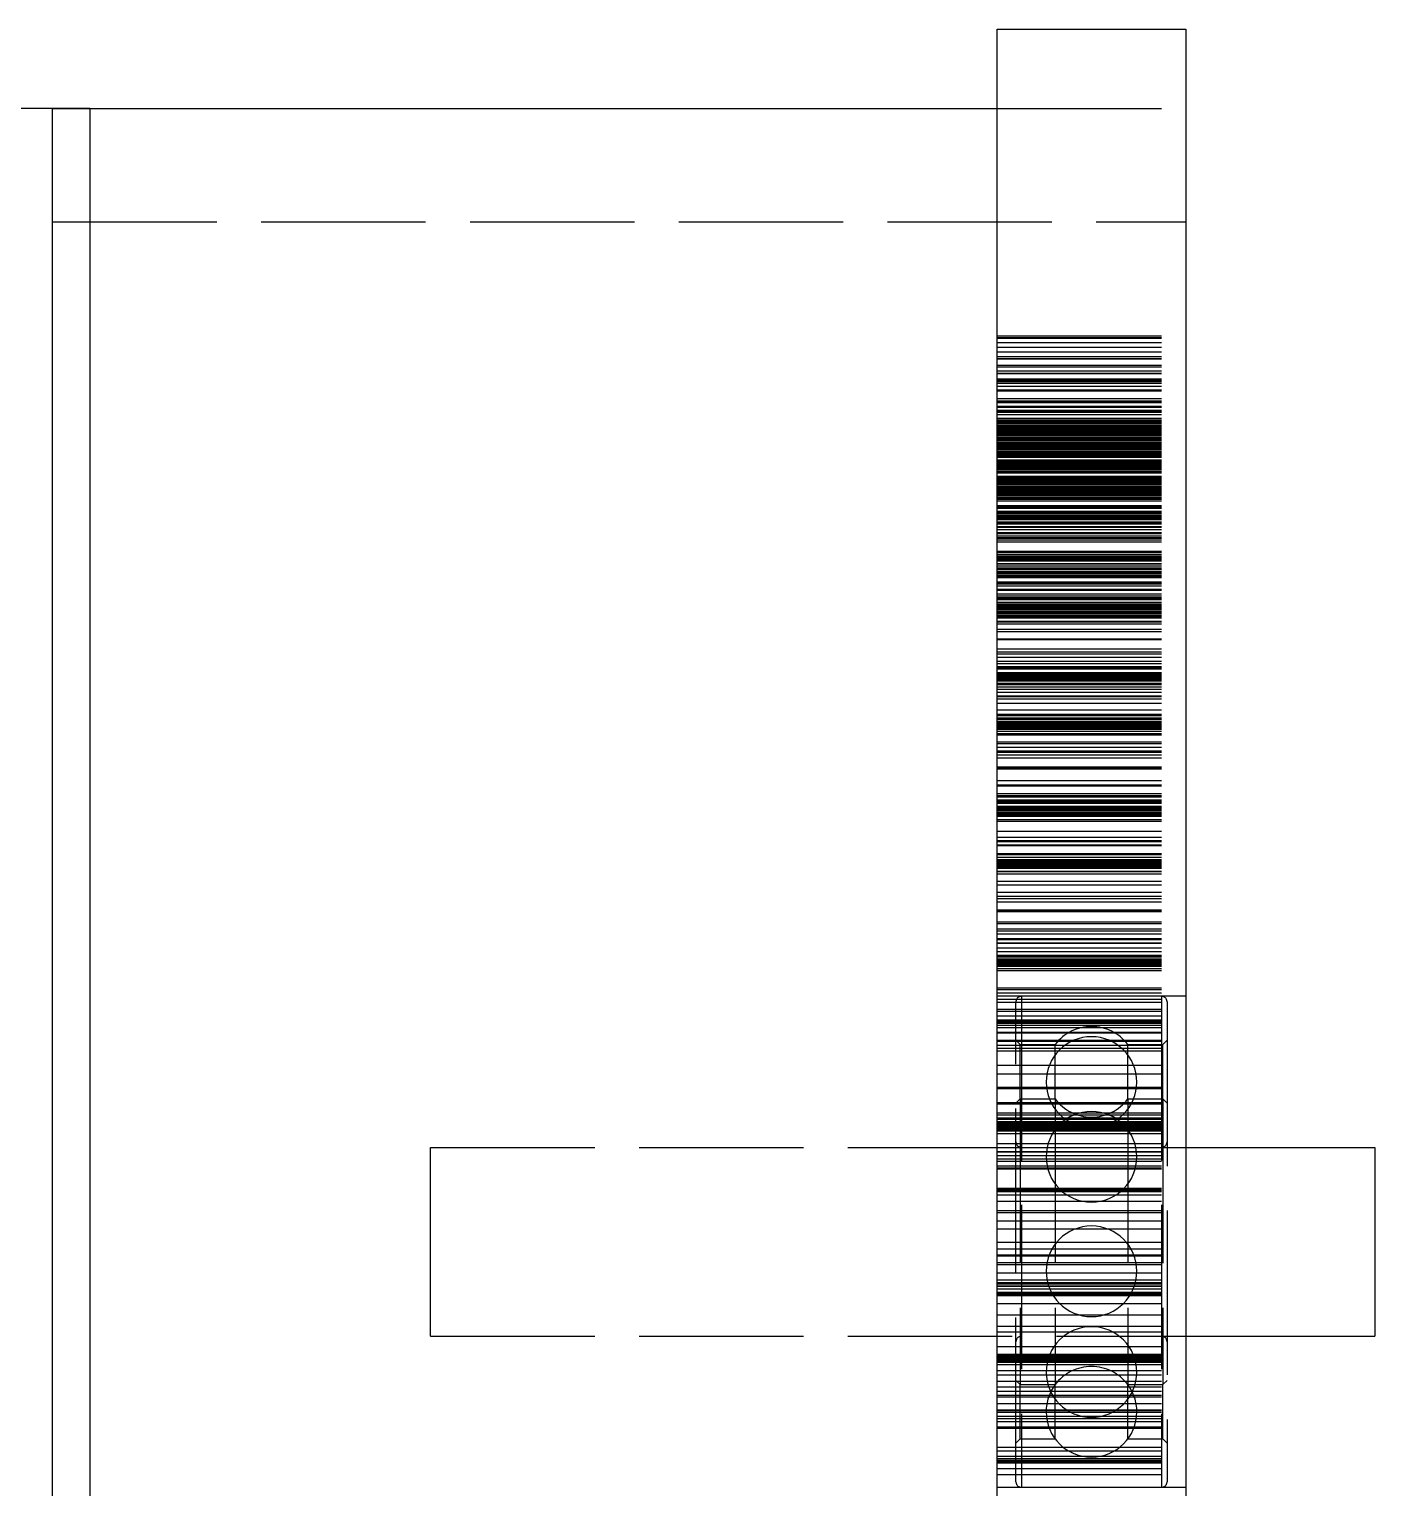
# Model space of a CAD drawing. Extents: x -3282 to 4846, y -1718 to 1845.
# Drawn here: x 4707.3 to 4778.6, y -715.9 to -638.7 of the extents above; entities that cross this region are included whole.
import ezdxf

# ---------------------------------------------------------------- set-up
doc = ezdxf.new("R2010")
doc.units = 0
doc.linetypes.add('DASHED', pattern=[11.05, 8.7, -2.35])
doc.linetypes.add('DOT', pattern=[2.2, 1.1, -1.1])
doc.layers.get('0').update_dxf_attribs({"linetype": 'CONTINUOUS'})
doc.layers.add('INVISIBLE', color=6, linetype='DOT')

msp = doc.modelspace()

# ---------------------------------------------------------------- linework, layer by layer
at = {"color": 1}
for p, q in [((4758.573243, -638.699746), (4768.573243, -638.699746)), ((4758.573243, -792.895823), (4758.573243, -638.699746)), ((4768.573243, -638.699746), (4768.573243, -947.0919)), ((4710.550059, -642.895823), (4704.550059, -642.895823)), ((4708.573243, -642.895823), (4758.573243, -642.895823)), ((4708.573243, -922.799634), (4708.573243, -642.895823)), ((4710.550059, -642.895823), (4710.550059, -922.799634)), ((4768.573243, -697.895823), (4778.573243, -697.895823)), ((4778.573243, -697.895823), (4778.573243, -707.895823)), ((4768.573243, -707.895823), (4778.573243, -707.895823))]:
    msp.add_line(p, q, dxfattribs=at)
at = {"layer": 'INVISIBLE', "linetype": 'DASHED'}
for p, q in [((4758.573243, -642.895823), (4768.573243, -642.895823)), ((4708.573243, -648.895823), (4768.573243, -648.895823)), ((4758.573243, -654.942909), (4768.573243, -654.942909)), ((4758.573243, -655.027027), (4768.573243, -655.027027)), ((4758.573243, -655.052907), (4768.573243, -655.052907)), ((4758.573243, -655.283905), (4768.573243, -655.283905)), ((4758.573243, -655.530883), (4768.573243, -655.530883)), ((4758.573243, -655.782829), (4768.573243, -655.782829)), ((4758.573243, -656.027763), (4768.573243, -656.027763)), ((4758.573243, -656.143002), (4768.573243, -656.143002)), ((4758.573243, -656.150196), (4768.573243, -656.150196)), ((4758.573243, -656.495485), (4768.573243, -656.495485)), ((4758.573243, -656.579332), (4768.573243, -656.579332)), ((4758.573243, -656.788085), (4768.573243, -656.788085)), ((4758.573243, -656.912875), (4768.573243, -656.912875)), ((4758.573243, -656.924487), (4768.573243, -656.924487)), ((4758.573243, -657.206631), (4768.573243, -657.206631)), ((4758.573243, -657.287414), (4768.573243, -657.287414)), ((4758.573243, -657.353121), (4768.573243, -657.353121)), ((4758.573243, -657.436162), (4768.573243, -657.436162)), ((4758.573243, -657.595771), (4768.573243, -657.595771)), ((4758.573243, -657.79502), (4768.573243, -657.79502)), ((4758.573243, -657.799307), (4768.573243, -657.799307)), ((4758.573243, -657.802221), (4768.573243, -657.802221)), ((4758.573243, -657.847914), (4768.573243, -657.847914)), ((4758.573243, -658.244885), (4768.573243, -658.244885)), ((4758.573243, -658.36841), (4768.573243, -658.36841)), ((4758.573243, -658.391081), (4768.573243, -658.391081)), ((4758.573243, -658.471711), (4768.573243, -658.471711)), ((4758.573243, -658.649394), (4768.573243, -658.649394)), ((4758.573243, -658.70839), (4768.573243, -658.70839)), ((4758.573243, -658.868692), (4768.573243, -658.868692)), ((4758.573243, -658.894457), (4768.573243, -658.894457)), ((4758.573243, -658.91058), (4768.573243, -658.91058)), ((4758.573243, -658.948931), (4768.573243, -658.948931)), ((4758.573243, -658.969376), (4768.573243, -658.969376)), ((4758.573243, -659.107844), (4768.573243, -659.107844)), ((4758.573243, -659.291498), (4768.573243, -659.291498)), ((4758.573243, -659.382978), (4768.573243, -659.382978)), ((4758.573243, -659.414504), (4768.573243, -659.414504)), ((4758.573243, -659.481109), (4768.573243, -659.481109)), ((4758.573243, -659.49299), (4768.573243, -659.49299)), ((4758.573243, -659.564919), (4768.573243, -659.564919)), ((4758.573243, -659.581089), (4768.573243, -659.581089)), ((4758.573243, -659.66459), (4768.573243, -659.66459)), ((4758.573243, -659.668907), (4768.573243, -659.668907)), ((4758.573243, -659.709614), (4768.573243, -659.709614)), ((4758.573243, -659.781306), (4768.573243, -659.781306)), ((4758.573243, -659.790339), (4768.573243, -659.790339)), ((4758.573243, -659.816653), (4768.573243, -659.816653)), ((4758.573243, -659.835326), (4768.573243, -659.835326)), ((4758.573243, -659.909949), (4768.573243, -659.909949)), ((4758.573243, -659.983896), (4768.573243, -659.983896)), ((4758.573243, -660.011353), (4768.573243, -660.011353)), ((4758.573243, -660.065292), (4768.573243, -660.065292)), ((4758.573243, -660.078728), (4768.573243, -660.078728)), ((4758.573243, -660.083779), (4768.573243, -660.083779)), ((4758.573243, -660.139765), (4768.573243, -660.139765)), ((4758.573243, -660.165469), (4768.573243, -660.165469)), ((4758.573243, -660.222127), (4768.573243, -660.222127)), ((4758.573243, -660.223948), (4768.573243, -660.223948)), ((4758.573243, -660.234092), (4768.573243, -660.234092)), ((4758.573243, -660.321352), (4768.573243, -660.321352)), ((4758.573243, -660.363056), (4768.573243, -660.363056)), ((4758.573243, -660.372353), (4768.573243, -660.372353)), ((4758.573243, -660.379817), (4768.573243, -660.379817)), ((4758.573243, -660.428699), (4768.573243, -660.428699)), ((4758.573243, -660.464239), (4768.573243, -660.464239)), ((4758.573243, -660.464846), (4768.573243, -660.464846)), ((4758.573243, -660.467738), (4768.573243, -660.467738)), ((4758.573243, -660.493378), (4768.573243, -660.493378)), ((4758.573243, -660.495229), (4768.573243, -660.495229)), ((4758.573243, -660.576982), (4768.573243, -660.576982)), ((4758.573243, -660.597769), (4768.573243, -660.597769)), ((4758.573243, -660.599085), (4768.573243, -660.599085)), ((4758.573243, -660.673081), (4768.573243, -660.673081)), ((4758.573243, -660.745455), (4768.573243, -660.745455)), ((4758.573243, -660.782518), (4768.573243, -660.782518)), ((4758.573243, -660.791922), (4768.573243, -660.791922)), ((4758.573243, -660.81579), (4768.573243, -660.81579)), ((4758.573243, -660.8176), (4768.573243, -660.8176)), ((4758.573243, -660.826091), (4768.573243, -660.826091)), ((4758.573243, -660.88384), (4768.573243, -660.88384)), ((4758.573243, -660.902561), (4768.573243, -660.902561)), ((4758.573243, -660.914539), (4768.573243, -660.914539)), ((4758.573243, -660.925281), (4768.573243, -660.925281)), ((4758.573243, -660.935931), (4768.573243, -660.935931)), ((4758.573243, -660.962808), (4768.573243, -660.962808)), ((4758.573243, -661.058656), (4768.573243, -661.058656)), ((4758.573243, -661.083869), (4768.573243, -661.083869)), ((4758.573243, -661.087918), (4768.573243, -661.087918)), ((4758.573243, -661.092244), (4768.573243, -661.092244)), ((4758.573243, -661.131042), (4768.573243, -661.131042)), ((4758.573243, -661.171564), (4768.573243, -661.171564)), ((4758.573243, -661.203358), (4768.573243, -661.203358)), ((4758.573243, -661.239771), (4768.573243, -661.239771)), ((4758.573243, -661.282443), (4768.573243, -661.282443)), ((4758.573243, -661.297874), (4768.573243, -661.297874)), ((4758.573243, -661.317135), (4768.573243, -661.317135)), ((4758.573243, -661.352445), (4768.573243, -661.352445)), ((4758.573243, -661.365569), (4768.573243, -661.365569)), ((4758.573243, -661.497071), (4768.573243, -661.497071)), ((4758.573243, -661.506615), (4768.573243, -661.506615)), ((4758.573243, -661.514443), (4768.573243, -661.514443)), ((4758.573243, -661.515442), (4768.573243, -661.515442)), ((4758.573243, -661.588874), (4768.573243, -661.588874)), ((4758.573243, -661.645993), (4768.573243, -661.645993)), ((4758.573243, -661.648279), (4768.573243, -661.648279)), ((4758.573243, -661.650524), (4768.573243, -661.650524)), ((4758.573243, -661.674612), (4768.573243, -661.674612)), ((4758.573243, -661.724286), (4768.573243, -661.724286)), ((4758.573243, -661.752029), (4768.573243, -661.752029)), ((4758.573243, -661.823213), (4768.573243, -661.823213)), ((4758.573243, -661.831936), (4768.573243, -661.831936)), ((4758.573243, -661.855595), (4768.573243, -661.855595)), ((4758.573243, -661.887468), (4768.573243, -661.887468)), ((4758.573243, -661.921675), (4768.573243, -661.921675)), ((4758.573243, -661.951), (4768.573243, -661.951)), ((4758.573243, -661.980421), (4768.573243, -661.980421)), ((4758.573243, -661.989443), (4768.573243, -661.989443)), ((4758.573243, -662.001471), (4768.573243, -662.001471)), ((4758.573243, -662.027271), (4768.573243, -662.027271)), ((4758.573243, -662.110746), (4768.573243, -662.110746)), ((4758.573243, -662.169434), (4768.573243, -662.169434)), ((4758.573243, -662.191861), (4768.573243, -662.191861)), ((4758.573243, -662.358863), (4768.573243, -662.358863)), ((4758.573243, -662.372747), (4768.573243, -662.372747)), ((4758.573243, -662.428744), (4768.573243, -662.428744)), ((4758.573243, -662.456045), (4768.573243, -662.456045)), ((4758.573243, -662.509495), (4768.573243, -662.509495)), ((4758.573243, -662.583257), (4768.573243, -662.583257)), ((4758.573243, -662.64323), (4768.573243, -662.64323)), ((4758.573243, -662.679431), (4768.573243, -662.679431)), ((4758.573243, -662.684777), (4768.573243, -662.684777)), ((4758.573243, -662.74114), (4768.573243, -662.74114)), ((4758.573243, -662.803691), (4768.573243, -662.803691)), ((4758.573243, -662.812844), (4768.573243, -662.812844)), ((4758.573243, -662.893958), (4768.573243, -662.893958)), ((4758.573243, -662.933619), (4768.573243, -662.933619)), ((4758.573243, -662.952656), (4768.573243, -662.952656)), ((4758.573243, -662.974315), (4768.573243, -662.974315)), ((4758.573243, -663.035392), (4768.573243, -663.035392)), ((4758.573243, -663.087271), (4768.573243, -663.087271)), ((4758.573243, -663.107718), (4768.573243, -663.107718)), ((4758.573243, -663.124991), (4768.573243, -663.124991)), ((4758.573243, -663.166096), (4768.573243, -663.166096)), ((4758.573243, -663.212242), (4768.573243, -663.212242)), ((4758.573243, -663.246731), (4768.573243, -663.246731)), ((4758.573243, -663.256739), (4768.573243, -663.256739)), ((4758.573243, -663.258064), (4768.573243, -663.258064)), ((4758.573243, -663.342509), (4768.573243, -663.342509)), ((4758.573243, -663.390751), (4768.573243, -663.390751)), ((4758.573243, -663.481559), (4768.573243, -663.481559)), ((4758.573243, -663.509604), (4768.573243, -663.509604)), ((4758.573243, -663.589696), (4768.573243, -663.589696)), ((4758.573243, -663.676285), (4768.573243, -663.676285)), ((4758.573243, -663.914125), (4768.573243, -663.914125)), ((4758.573243, -663.918579), (4768.573243, -663.918579)), ((4758.573243, -663.98123), (4768.573243, -663.98123)), ((4758.573243, -664.038888), (4768.573243, -664.038888)), ((4758.573243, -664.052744), (4768.573243, -664.052744)), ((4758.573243, -664.064253), (4768.573243, -664.064253)), ((4758.573243, -664.213814), (4768.573243, -664.213814)), ((4758.573243, -664.221166), (4768.573243, -664.221166)), ((4758.573243, -664.270878), (4768.573243, -664.270878)), ((4758.573243, -664.318927), (4768.573243, -664.318927)), ((4758.573243, -664.402425), (4768.573243, -664.402425)), ((4758.573243, -664.462431), (4768.573243, -664.462431)), ((4758.573243, -664.470272), (4768.573243, -664.470272)), ((4758.573243, -664.497704), (4768.573243, -664.497704)), ((4758.573243, -664.507079), (4768.573243, -664.507079)), ((4758.573243, -664.557961), (4768.573243, -664.557961)), ((4758.573243, -664.575384), (4768.573243, -664.575384)), ((4758.573243, -664.579519), (4768.573243, -664.579519)), ((4758.573243, -664.588045), (4768.573243, -664.588045)), ((4758.573243, -664.597633), (4768.573243, -664.597633)), ((4758.573243, -664.661708), (4768.573243, -664.661708)), ((4758.573243, -664.783726), (4768.573243, -664.783726)), ((4758.573243, -664.808861), (4768.573243, -664.808861)), ((4758.573243, -664.876609), (4768.573243, -664.876609)), ((4758.573243, -664.88158), (4768.573243, -664.88158)), ((4758.573243, -665.031223), (4768.573243, -665.031223)), ((4758.573243, -665.057333), (4768.573243, -665.057333)), ((4758.573243, -665.193525), (4768.573243, -665.193525)), ((4758.573243, -665.351592), (4768.573243, -665.351592)), ((4758.573243, -665.397411), (4768.573243, -665.397411)), ((4758.573243, -665.400623), (4768.573243, -665.400623)), ((4758.573243, -665.525613), (4768.573243, -665.525613)), ((4758.573243, -665.609955), (4768.573243, -665.609955)), ((4758.573243, -665.648094), (4768.573243, -665.648094)), ((4758.573243, -665.737826), (4768.573243, -665.737826)), ((4758.573243, -665.844148), (4768.573243, -665.844148)), ((4758.573243, -666.339405), (4768.573243, -666.339405)), ((4758.573243, -666.355789), (4768.573243, -666.355789)), ((4758.573243, -666.383415), (4768.573243, -666.383415)), ((4758.573243, -666.492714), (4768.573243, -666.492714)), ((4758.573243, -666.588551), (4768.573243, -666.588551)), ((4758.573243, -666.642199), (4768.573243, -666.642199)), ((4758.573243, -666.672262), (4768.573243, -666.672262)), ((4758.573243, -666.718773), (4768.573243, -666.718773)), ((4758.573243, -666.788515), (4768.573243, -666.788515)), ((4758.573243, -666.811523), (4768.573243, -666.811523)), ((4758.573243, -666.851487), (4768.573243, -666.851487)), ((4758.573243, -666.989536), (4768.573243, -666.989536)), ((4758.573243, -666.996544), (4768.573243, -666.996544)), ((4758.573243, -667.005154), (4768.573243, -667.005154)), ((4758.573243, -667.118549), (4768.573243, -667.118549)), ((4758.573243, -667.213791), (4768.573243, -667.213791)), ((4758.573243, -667.281287), (4768.573243, -667.281287)), ((4758.573243, -667.312809), (4768.573243, -667.312809)), ((4758.573243, -667.410528), (4768.573243, -667.410528)), ((4758.573243, -667.419805), (4768.573243, -667.419805)), ((4758.573243, -667.499149), (4768.573243, -667.499149)), ((4758.573243, -667.594928), (4768.573243, -667.594928)), ((4758.573243, -667.627053), (4768.573243, -667.627053)), ((4758.573243, -667.635775), (4768.573243, -667.635775)), ((4758.573243, -667.652774), (4768.573243, -667.652774)), ((4758.573243, -667.725695), (4768.573243, -667.725695)), ((4758.573243, -667.952719), (4768.573243, -667.952719)), ((4758.573243, -667.971426), (4768.573243, -667.971426)), ((4758.573243, -668.016494), (4768.573243, -668.016494)), ((4758.573243, -668.058051), (4768.573243, -668.058051)), ((4758.573243, -668.171506), (4768.573243, -668.171506)), ((4758.573243, -668.338506), (4768.573243, -668.338506)), ((4758.573243, -668.406522), (4768.573243, -668.406522)), ((4758.573243, -668.601806), (4768.573243, -668.601806)), ((4758.573243, -668.704402), (4768.573243, -668.704402)), ((4758.573243, -668.795196), (4768.573243, -668.795196)), ((4758.573243, -668.845614), (4768.573243, -668.845614)), ((4758.573243, -668.892169), (4768.573243, -668.892169)), ((4758.573243, -669.034348), (4768.573243, -669.034348)), ((4758.573243, -669.040356), (4768.573243, -669.040356)), ((4758.573243, -669.120492), (4768.573243, -669.120492)), ((4758.573243, -669.132706), (4768.573243, -669.132706)), ((4758.573243, -669.189321), (4768.573243, -669.189321)), ((4758.573243, -669.19988), (4768.573243, -669.19988)), ((4758.573243, -669.220008), (4768.573243, -669.220008)), ((4758.573243, -669.239016), (4768.573243, -669.239016)), ((4758.573243, -669.261265), (4768.573243, -669.261265)), ((4758.573243, -669.318932), (4768.573243, -669.318932)), ((4758.573243, -669.336573), (4768.573243, -669.336573)), ((4758.573243, -669.343709), (4768.573243, -669.343709)), ((4758.573243, -669.395119), (4768.573243, -669.395119)), ((4758.573243, -669.405557), (4768.573243, -669.405557)), ((4758.573243, -669.489201), (4768.573243, -669.489201)), ((4758.573243, -669.508848), (4768.573243, -669.508848)), ((4758.573243, -669.530275), (4768.573243, -669.530275)), ((4758.573243, -669.592628), (4768.573243, -669.592628)), ((4758.573243, -669.633451), (4768.573243, -669.633451)), ((4758.573243, -669.724898), (4768.573243, -669.724898)), ((4758.573243, -669.790454), (4768.573243, -669.790454)), ((4758.573243, -669.865388), (4768.573243, -669.865388)), ((4758.573243, -670.048875), (4768.573243, -670.048875)), ((4758.573243, -670.070004), (4768.573243, -670.070004)), ((4758.573243, -670.184572), (4768.573243, -670.184572)), ((4758.573243, -670.469802), (4768.573243, -670.469802)), ((4758.573243, -670.580216), (4768.573243, -670.580216)), ((4758.573243, -670.966567), (4768.573243, -670.966567)), ((4758.573243, -671.005195), (4768.573243, -671.005195)), ((4758.573243, -671.497037), (4768.573243, -671.497037)), ((4758.573243, -671.666966), (4768.573243, -671.666966)), ((4758.573243, -671.771449), (4768.573243, -671.771449)), ((4758.573243, -671.938765), (4768.573243, -671.938765)), ((4758.573243, -672.165755), (4768.573243, -672.165755)), ((4758.573243, -672.276026), (4768.573243, -672.276026)), ((4758.573243, -672.44011), (4768.573243, -672.44011)), ((4758.573243, -672.509162), (4768.573243, -672.509162)), ((4758.573243, -672.572004), (4768.573243, -672.572004)), ((4758.573243, -672.758369), (4768.573243, -672.758369)), ((4758.573243, -672.766058), (4768.573243, -672.766058)), ((4758.573243, -672.78614), (4768.573243, -672.78614)), ((4758.573243, -672.856503), (4768.573243, -672.856503)), ((4758.573243, -672.867118), (4768.573243, -672.867118)), ((4758.573243, -672.907364), (4768.573243, -672.907364)), ((4758.573243, -672.951666), (4768.573243, -672.951666)), ((4758.573243, -673.011383), (4768.573243, -673.011383)), ((4758.573243, -673.078909), (4768.573243, -673.078909)), ((4758.573243, -673.125203), (4768.573243, -673.125203)), ((4758.573243, -673.133344), (4768.573243, -673.133344)), ((4758.573243, -673.198404), (4768.573243, -673.198404)), ((4758.573243, -673.202793), (4768.573243, -673.202793)), ((4758.573243, -673.203865), (4768.573243, -673.203865)), ((4758.573243, -673.313962), (4768.573243, -673.313962)), ((4758.573243, -673.336174), (4768.573243, -673.336174)), ((4758.573243, -673.398797), (4768.573243, -673.398797)), ((4758.573243, -673.516781), (4768.573243, -673.516781)), ((4758.573243, -673.643258), (4768.573243, -673.643258)), ((4758.573243, -673.793901), (4768.573243, -673.793901)), ((4758.573243, -673.991297), (4768.573243, -673.991297)), ((4758.573243, -674.033907), (4768.573243, -674.033907)), ((4758.573243, -674.155459), (4768.573243, -674.155459)), ((4758.573243, -674.373813), (4768.573243, -674.373813)), ((4758.573243, -674.382614), (4768.573243, -674.382614)), ((4758.573243, -674.735639), (4768.573243, -674.735639)), ((4758.573243, -674.961299), (4768.573243, -674.961299)), ((4758.573243, -674.968455), (4768.573243, -674.968455)), ((4758.573243, -675.02614), (4768.573243, -675.02614)), ((4758.573243, -675.162173), (4768.573243, -675.162173)), ((4758.573243, -675.167791), (4768.573243, -675.167791)), ((4758.573243, -675.198156), (4768.573243, -675.198156)), ((4758.573243, -675.214353), (4768.573243, -675.214353)), ((4758.573243, -675.231574), (4768.573243, -675.231574)), ((4758.573243, -675.334792), (4768.573243, -675.334792)), ((4758.573243, -675.339192), (4768.573243, -675.339192)), ((4758.573243, -675.398201), (4768.573243, -675.398201)), ((4758.573243, -675.449354), (4768.573243, -675.449354)), ((4758.573243, -675.486566), (4768.573243, -675.486566)), ((4758.573243, -675.560328), (4768.573243, -675.560328)), ((4758.573243, -675.565762), (4768.573243, -675.565762)), ((4758.573243, -675.581748), (4768.573243, -675.581748)), ((4758.573243, -675.61309), (4768.573243, -675.61309)), ((4758.573243, -675.630359), (4768.573243, -675.630359)), ((4758.573243, -675.693141), (4768.573243, -675.693141)), ((4758.573243, -675.709925), (4768.573243, -675.709925)), ((4758.573243, -675.726482), (4768.573243, -675.726482)), ((4758.573243, -675.759185), (4768.573243, -675.759185)), ((4758.573243, -675.866495), (4768.573243, -675.866495)), ((4758.573243, -675.980839), (4768.573243, -675.980839)), ((4758.573243, -676.056874), (4768.573243, -676.056874)), ((4758.573243, -676.435298), (4768.573243, -676.435298)), ((4758.573243, -676.514101), (4768.573243, -676.514101)), ((4758.573243, -676.706338), (4768.573243, -676.706338)), ((4758.573243, -676.910099), (4768.573243, -676.910099)), ((4758.573243, -676.978894), (4768.573243, -676.978894)), ((4758.573243, -677.108103), (4768.573243, -677.108103)), ((4758.573243, -677.271441), (4768.573243, -677.271441)), ((4758.573243, -677.759954), (4768.573243, -677.759954)), ((4758.573243, -677.818936), (4768.573243, -677.818936)), ((4758.573243, -677.849699), (4768.573243, -677.849699)), ((4758.573243, -678.482459), (4768.573243, -678.482459)), ((4758.573243, -678.704836), (4768.573243, -678.704836)), ((4758.573243, -678.756396), (4768.573243, -678.756396)), ((4758.573243, -679.166767), (4768.573243, -679.166767)), ((4758.573243, -679.272608), (4768.573243, -679.272608)), ((4758.573243, -679.335157), (4768.573243, -679.335157)), ((4758.573243, -679.506244), (4768.573243, -679.506244)), ((4758.573243, -679.569083), (4768.573243, -679.569083)), ((4758.573243, -679.627594), (4768.573243, -679.627594)), ((4758.573243, -679.680703), (4768.573243, -679.680703)), ((4758.573243, -679.837345), (4768.573243, -679.837345)), ((4758.573243, -679.843778), (4768.573243, -679.843778)), ((4758.573243, -679.928084), (4768.573243, -679.928084)), ((4758.573243, -679.998244), (4768.573243, -679.998244)), ((4758.573243, -680.03547), (4768.573243, -680.03547)), ((4758.573243, -680.047571), (4768.573243, -680.047571)), ((4758.573243, -680.140996), (4768.573243, -680.140996)), ((4758.573243, -680.147646), (4768.573243, -680.147646)), ((4758.573243, -680.204165), (4768.573243, -680.204165)), ((4758.573243, -680.252353), (4768.573243, -680.252353)), ((4758.573243, -680.293741), (4768.573243, -680.293741)), ((4758.573243, -680.311473), (4768.573243, -680.311473)), ((4758.573243, -680.328925), (4768.573243, -680.328925)), ((4758.573243, -680.36106), (4768.573243, -680.36106)), ((4758.573243, -680.548499), (4768.573243, -680.548499)), ((4758.573243, -680.63618), (4768.573243, -680.63618)), ((4758.573243, -681.161953), (4768.573243, -681.161953)), ((4758.573243, -681.477905), (4768.573243, -681.477905)), ((4758.573243, -681.656437), (4768.573243, -681.656437)), ((4758.573243, -681.666021), (4768.573243, -681.666021)), ((4758.573243, -681.701403), (4768.573243, -681.701403)), ((4758.573243, -681.882206), (4768.573243, -681.882206)), ((4758.573243, -681.907808), (4768.573243, -681.907808)), ((4758.573243, -682.339681), (4768.573243, -682.339681)), ((4758.573243, -682.366982), (4768.573243, -682.366982)), ((4758.573243, -682.399246), (4768.573243, -682.399246)), ((4758.573243, -682.530508), (4768.573243, -682.530508)), ((4758.573243, -682.661897), (4768.573243, -682.661897)), ((4758.573243, -682.668513), (4768.573243, -682.668513)), ((4758.573243, -682.741245), (4768.573243, -682.741245)), ((4758.573243, -682.761219), (4768.573243, -682.761219)), ((4758.573243, -682.780039), (4768.573243, -682.780039)), ((4758.573243, -682.839785), (4768.573243, -682.839785)), ((4758.573243, -682.842386), (4768.573243, -682.842386)), ((4758.573243, -682.877688), (4768.573243, -682.877688)), ((4758.573243, -682.882434), (4768.573243, -682.882434)), ((4758.573243, -682.908929), (4768.573243, -682.908929)), ((4758.573243, -682.932031), (4768.573243, -682.932031)), ((4758.573243, -682.978775), (4768.573243, -682.978775)), ((4758.573243, -682.982269), (4768.573243, -682.982269)), ((4758.573243, -683.01301), (4768.573243, -683.01301)), ((4758.573243, -683.066322), (4768.573243, -683.066322)), ((4758.573243, -683.077728), (4768.573243, -683.077728)), ((4758.573243, -683.111744), (4768.573243, -683.111744)), ((4758.573243, -683.272605), (4768.573243, -683.272605)), ((4758.573243, -683.287032), (4768.573243, -683.287032)), ((4758.573243, -683.412375), (4768.573243, -683.412375)), ((4758.573243, -683.81054), (4768.573243, -683.81054)), ((4758.573243, -684.005547), (4768.573243, -684.005547)), ((4758.573243, -684.385827), (4768.573243, -684.385827)), ((4758.573243, -684.596456), (4768.573243, -684.596456)), ((4758.573243, -684.716164), (4768.573243, -684.716164)), ((4758.573243, -684.896313), (4768.573243, -684.896313)), ((4758.573243, -685.327011), (4768.573243, -685.327011)), ((4758.573243, -685.357402), (4768.573243, -685.357402)), ((4758.573243, -685.406432), (4768.573243, -685.406432)), ((4758.573243, -685.952783), (4768.573243, -685.952783)), ((4758.573243, -686.038474), (4768.573243, -686.038474)), ((4758.573243, -686.324231), (4768.573243, -686.324231)), ((4758.573243, -686.432965), (4768.573243, -686.432965)), ((4758.573243, -686.588528), (4768.573243, -686.588528)), ((4758.573243, -686.836431), (4768.573243, -686.836431)), ((4758.573243, -686.895048), (4768.573243, -686.895048)), ((4758.573243, -687.070764), (4768.573243, -687.070764)), ((4758.573243, -687.090379), (4768.573243, -687.090379)), ((4758.573243, -687.340721), (4768.573243, -687.340721)), ((4758.573243, -687.534272), (4768.573243, -687.534272)), ((4758.573243, -687.717545), (4768.573243, -687.717545)), ((4758.573243, -687.76296), (4768.573243, -687.76296)), ((4758.573243, -687.804015), (4768.573243, -687.804015)), ((4758.573243, -687.924087), (4768.573243, -687.924087)), ((4758.573243, -687.928982), (4768.573243, -687.928982)), ((4758.573243, -687.992852), (4768.573243, -687.992852)), ((4758.573243, -688.045557), (4768.573243, -688.045557)), ((4758.573243, -688.082338), (4768.573243, -688.082338)), ((4758.573243, -688.151285), (4768.573243, -688.151285)), ((4758.573243, -688.156152), (4768.573243, -688.156152)), ((4758.573243, -688.197272), (4768.573243, -688.197272)), ((4758.573243, -688.261338), (4768.573243, -688.261338)), ((4758.573243, -688.273817), (4768.573243, -688.273817)), ((4758.573243, -688.308201), (4768.573243, -688.308201)), ((4758.573243, -688.430426), (4768.573243, -688.430426)), ((4758.573243, -688.540889), (4768.573243, -688.540889)), ((4758.573243, -689.447697), (4768.573243, -689.447697)), ((4758.573243, -689.539206), (4768.573243, -689.539206)), ((4758.573243, -689.721509), (4768.573243, -689.721509)), ((4759.873243, -689.895823), (4758.573243, -689.895823)), ((4758.573243, -690.059138), (4768.573243, -690.059138)), ((4758.573243, -690.214292), (4768.573243, -690.214292)), ((4759.573243, -715.595823), (4759.573243, -690.195823)), ((4767.273243, -689.895823), (4759.873243, -689.895823)), ((4759.873243, -689.895823), (4759.873243, -715.895823)), ((4767.273243, -689.895823), (4767.273243, -715.895823)), ((4768.573243, -689.895823), (4767.273243, -689.895823)), ((4767.573243, -690.195823), (4767.573243, -715.595823)), ((4758.573243, -690.577754), (4768.573243, -690.577754)), ((4758.573243, -690.686759), (4768.573243, -690.686759)), ((4758.573243, -690.925733), (4768.573243, -690.925733)), ((4758.573243, -691.152022), (4768.573243, -691.152022)), ((4758.573243, -691.194916), (4768.573243, -691.194916)), ((4758.573243, -691.201168), (4768.573243, -691.201168)), ((4758.573243, -691.20426), (4768.573243, -691.20426)), ((4758.573243, -691.20766), (4768.573243, -691.20766)), ((4758.573243, -691.215439), (4768.573243, -691.215439)), ((4758.573243, -691.221323), (4768.573243, -691.221323)), ((4758.573243, -691.232063), (4768.573243, -691.232063)), ((4758.573243, -691.242027), (4768.573243, -691.242027)), ((4758.573243, -691.25001), (4768.573243, -691.25001)), ((4758.573243, -691.267692), (4768.573243, -691.267692)), ((4758.573243, -691.269094), (4768.573243, -691.269094)), ((4758.573243, -691.281904), (4768.573243, -691.281904)), ((4758.573243, -691.301072), (4768.573243, -691.301072)), ((4758.573243, -691.306147), (4768.573243, -691.306147)), ((4758.573243, -691.311678), (4768.573243, -691.311678)), ((4758.573243, -691.320477), (4768.573243, -691.320477)), ((4758.573243, -691.328963), (4768.573243, -691.328963)), ((4758.573243, -691.421999), (4768.573243, -691.421999)), ((4758.573243, -691.543858), (4768.573243, -691.543858)), ((4758.573243, -691.790401), (4768.573243, -691.790401)), ((4758.573243, -691.837272), (4768.573243, -691.837272)), ((4758.573243, -692.217069), (4768.573243, -692.217069)), ((4758.573243, -692.222653), (4768.573243, -692.222653)), ((4758.573243, -692.268621), (4768.573243, -692.268621)), ((4758.573243, -692.48817), (4768.573243, -692.48817)), ((4758.573243, -692.6405), (4768.573243, -692.6405)), ((4759.573243, -692.230823), (4759.798243, -692.455823)), ((4759.798243, -692.455823), (4761.653243, -692.455823)), ((4759.798243, -695.335823), (4759.798243, -692.455823)), ((4761.653243, -695.335823), (4761.653243, -692.455823)), ((4765.493243, -692.455823), (4767.348243, -692.455823)), ((4765.493243, -695.335823), (4765.493243, -692.455823)), ((4767.348243, -692.455823), (4767.573243, -692.230823)), ((4767.348243, -695.335823), (4767.348243, -692.455823)), ((4758.573243, -692.793904), (4768.573243, -692.793904)), ((4758.573243, -693.539258), (4768.573243, -693.539258)), ((4758.573243, -693.99888), (4768.573243, -693.99888)), ((4758.573243, -694.70775), (4768.573243, -694.70775)), ((4758.573243, -694.774979), (4768.573243, -694.774979)), ((4758.573243, -695.523022), (4768.573243, -695.523022)), ((4758.573243, -695.588843), (4768.573243, -695.588843)), ((4759.573243, -695.560823), (4759.798243, -695.335823)), ((4759.798243, -695.335823), (4761.653243, -695.335823)), ((4759.798243, -695.335823), (4759.798243, -710.455823)), ((4761.653243, -695.335823), (4761.653243, -710.455823)), ((4765.493243, -695.335823), (4767.348243, -695.335823)), ((4765.493243, -695.335823), (4765.493243, -710.455823)), ((4767.348243, -695.335823), (4767.573243, -695.560823)), ((4767.348243, -695.335823), (4767.348243, -710.455823)), ((4758.573243, -696.076763), (4768.573243, -696.076763)), ((4758.573243, -696.169581), (4768.573243, -696.169581)), ((4758.573243, -696.332382), (4768.573243, -696.332382)), ((4758.573243, -696.404762), (4768.573243, -696.404762)), ((4758.573243, -696.529372), (4768.573243, -696.529372)), ((4758.573243, -696.559704), (4768.573243, -696.559704)), ((4758.573243, -696.586911), (4768.573243, -696.586911)), ((4758.573243, -696.613739), (4768.573243, -696.613739)), ((4758.573243, -696.665166), (4768.573243, -696.665166)), ((4758.573243, -696.66831), (4768.573243, -696.66831)), ((4758.573243, -696.708951), (4768.573243, -696.708951)), ((4758.573243, -696.741897), (4768.573243, -696.741897)), ((4758.573243, -696.764525), (4768.573243, -696.764525)), ((4758.573243, -696.805981), (4768.573243, -696.805981)), ((4758.573243, -696.808853), (4768.573243, -696.808853)), ((4758.573243, -696.832776), (4768.573243, -696.832776)), ((4758.573243, -696.868533), (4768.573243, -696.868533)), ((4758.573243, -696.875212), (4768.573243, -696.875212)), ((4758.573243, -696.892891), (4768.573243, -696.892891)), ((4758.573243, -696.94456), (4768.573243, -696.94456)), ((4758.573243, -697.021244), (4768.573243, -697.021244)), ((4758.573243, -697.155307), (4768.573243, -697.155307)), ((4728.573243, -702.895823), (4728.573243, -697.895823)), ((4728.573243, -697.895823), (4768.573243, -697.895823)), ((4758.573243, -697.690671), (4768.573243, -697.690671)), ((4758.573243, -697.903416), (4768.573243, -697.903416)), ((4758.573243, -698.120595), (4768.573243, -698.120595)), ((4758.573243, -698.136592), (4768.573243, -698.136592)), ((4758.573243, -698.336107), (4768.573243, -698.336107)), ((4758.573243, -698.502811), (4768.573243, -698.502811)), ((4758.573243, -698.629085), (4768.573243, -698.629085)), ((4758.573243, -698.874385), (4768.573243, -698.874385)), ((4758.573243, -698.989014), (4768.573243, -698.989014)), ((4758.573243, -699.031969), (4768.573243, -699.031969)), ((4758.573243, -700.05191), (4768.573243, -700.05191)), ((4758.573243, -700.058383), (4768.573243, -700.058383)), ((4758.573243, -700.064063), (4768.573243, -700.064063)), ((4758.573243, -700.072854), (4768.573243, -700.072854)), ((4758.573243, -700.076967), (4768.573243, -700.076967)), ((4758.573243, -700.084452), (4768.573243, -700.084452)), ((4758.573243, -700.096201), (4768.573243, -700.096201)), ((4758.573243, -700.111837), (4768.573243, -700.111837)), ((4758.573243, -700.113092), (4768.573243, -700.113092)), ((4758.573243, -700.14611), (4768.573243, -700.14611)), ((4758.573243, -700.15828), (4768.573243, -700.15828)), ((4758.573243, -700.172203), (4768.573243, -700.172203)), ((4758.573243, -700.221851), (4768.573243, -700.221851)), ((4758.573243, -700.232705), (4768.573243, -700.232705)), ((4758.573243, -700.410859), (4768.573243, -700.410859)), ((4758.573243, -700.747607), (4768.573243, -700.747607)), ((4758.573243, -701.24417), (4768.573243, -701.24417)), ((4758.573243, -701.352974), (4768.573243, -701.352974)), ((4758.573243, -701.790873), (4768.573243, -701.790873)), ((4758.573243, -702.204059), (4768.573243, -702.204059)), ((4728.573243, -707.895823), (4728.573243, -702.895823)), ((4758.573243, -702.920919), (4768.573243, -702.920919)), ((4758.573243, -703.271195), (4768.573243, -703.271195)), ((4758.573243, -703.583846), (4768.573243, -703.583846)), ((4758.573243, -703.637416), (4768.573243, -703.637416)), ((4758.573243, -704.000773), (4768.573243, -704.000773)), ((4758.573243, -704.090294), (4768.573243, -704.090294)), ((4758.573243, -704.5441), (4768.573243, -704.5441)), ((4758.573243, -704.547477), (4768.573243, -704.547477)), ((4758.573243, -704.912524), (4768.573243, -704.912524)), ((4758.573243, -704.915831), (4768.573243, -704.915831)), ((4758.573243, -705.044039), (4768.573243, -705.044039)), ((4758.573243, -705.117604), (4768.573243, -705.117604)), ((4758.573243, -705.229258), (4768.573243, -705.229258)), ((4758.573243, -705.242842), (4768.573243, -705.242842)), ((4758.573243, -705.380787), (4768.573243, -705.380787)), ((4758.573243, -705.558941), (4768.573243, -705.558941)), ((4758.573243, -705.566334), (4768.573243, -705.566334)), ((4758.573243, -705.619443), (4768.573243, -705.619443)), ((4758.573243, -705.633367), (4768.573243, -705.633367)), ((4758.573243, -705.645536), (4768.573243, -705.645536)), ((4758.573243, -705.650266), (4768.573243, -705.650266)), ((4758.573243, -705.678554), (4768.573243, -705.678554)), ((4758.573243, -705.67981), (4768.573243, -705.67981)), ((4758.573243, -705.695445), (4768.573243, -705.695445)), ((4758.573243, -705.707193), (4768.573243, -705.707193)), ((4758.573243, -705.71468), (4768.573243, -705.71468)), ((4758.573243, -705.718792), (4768.573243, -705.718792)), ((4758.573243, -705.726832), (4768.573243, -705.726832)), ((4758.573243, -705.733264), (4768.573243, -705.733264)), ((4758.573243, -705.73915), (4768.573243, -705.73915)), ((4758.573243, -706.166911), (4768.573243, -706.166911)), ((4758.573243, -706.759677), (4768.573243, -706.759677)), ((4728.573243, -707.895823), (4768.573243, -707.895823)), ((4758.573243, -707.355942), (4768.573243, -707.355942)), ((4758.573243, -707.655054), (4768.573243, -707.655054)), ((4758.573243, -708.444185), (4768.573243, -708.444185)), ((4758.573243, -708.847087), (4768.573243, -708.847087)), ((4758.573243, -708.898755), (4768.573243, -708.898755)), ((4758.573243, -708.916435), (4768.573243, -708.916435)), ((4758.573243, -708.923113), (4768.573243, -708.923113)), ((4758.573243, -708.958871), (4768.573243, -708.958871)), ((4758.573243, -708.982794), (4768.573243, -708.982794)), ((4758.573243, -708.985666), (4768.573243, -708.985666)), ((4758.573243, -709.027121), (4768.573243, -709.027121)), ((4758.573243, -709.049748), (4768.573243, -709.049748)), ((4758.573243, -709.082696), (4768.573243, -709.082696)), ((4758.573243, -709.123337), (4768.573243, -709.123337)), ((4758.573243, -709.126481), (4768.573243, -709.126481)), ((4758.573243, -709.204736), (4768.573243, -709.204736)), ((4758.573243, -709.231943), (4768.573243, -709.231943)), ((4758.573243, -709.261115), (4768.573243, -709.261115)), ((4758.573243, -709.386886), (4768.573243, -709.386886)), ((4758.573243, -709.714884), (4768.573243, -709.714884)), ((4758.573243, -709.947805), (4768.573243, -709.947805)), ((4758.573243, -710.268624), (4768.573243, -710.268624)), ((4759.573243, -710.230823), (4759.798243, -710.455823)), ((4767.348243, -710.455823), (4767.573243, -710.230823)), ((4758.573243, -710.581566), (4768.573243, -710.581566)), ((4758.573243, -710.809452), (4768.573243, -710.809452)), ((4758.573243, -711.016667), (4768.573243, -711.016667)), ((4758.573243, -711.095952), (4768.573243, -711.095952)), ((4759.798243, -710.455823), (4761.653243, -710.455823)), ((4759.798243, -713.335823), (4759.798243, -710.455823)), ((4761.653243, -713.335823), (4761.653243, -710.455823)), ((4765.493243, -710.455823), (4767.348243, -710.455823)), ((4765.493243, -713.335823), (4765.493243, -710.455823)), ((4767.348243, -713.335823), (4767.348243, -710.455823)), ((4758.573243, -711.457932), (4768.573243, -711.457932)), ((4758.573243, -711.792766), (4768.573243, -711.792766)), ((4758.573243, -711.827969), (4768.573243, -711.827969)), ((4758.573243, -711.924184), (4768.573243, -711.924184)), ((4758.573243, -712.133099), (4768.573243, -712.133099)), ((4758.573243, -712.256534), (4768.573243, -712.256534)), ((4758.573243, -712.409909), (4768.573243, -712.409909)), ((4758.573243, -712.683744), (4768.573243, -712.683744)), ((4758.573243, -712.740468), (4768.573243, -712.740468)), ((4758.573243, -712.759439), (4768.573243, -712.759439)), ((4759.573243, -713.560823), (4759.798243, -713.335823)), ((4759.798243, -713.335823), (4761.653243, -713.335823)), ((4765.493243, -713.335823), (4767.348243, -713.335823)), ((4767.348243, -713.335823), (4767.573243, -713.560823)), ((4758.573243, -713.767342), (4768.573243, -713.767342)), ((4758.573243, -713.954375), (4768.573243, -713.954375)), ((4758.573243, -714.247789), (4768.573243, -714.247789)), ((4758.573243, -714.369648), (4768.573243, -714.369648)), ((4758.573243, -714.462684), (4768.573243, -714.462684)), ((4758.573243, -714.471169), (4768.573243, -714.471169)), ((4758.573243, -714.479969), (4768.573243, -714.479969)), ((4758.573243, -714.485499), (4768.573243, -714.485499)), ((4758.573243, -714.509742), (4768.573243, -714.509742)), ((4758.573243, -714.522552), (4768.573243, -714.522552)), ((4758.573243, -714.523954), (4768.573243, -714.523954)), ((4758.573243, -714.541636), (4768.573243, -714.541636)), ((4758.573243, -714.549619), (4768.573243, -714.549619)), ((4758.573243, -714.559583), (4768.573243, -714.559583)), ((4758.573243, -714.569636), (4768.573243, -714.569636)), ((4758.573243, -714.576207), (4768.573243, -714.576207)), ((4758.573243, -714.583986), (4768.573243, -714.583986)), ((4758.573243, -714.587386), (4768.573243, -714.587386)), ((4758.573243, -714.590479), (4768.573243, -714.590479)), ((4758.573243, -714.59673), (4768.573243, -714.59673)), ((4758.573243, -714.906774), (4768.573243, -714.906774)), ((4758.573243, -715.213893), (4768.573243, -715.213893)), ((4759.873243, -715.895823), (4758.573243, -715.895823)), ((4767.273243, -715.895823), (4759.873243, -715.895823)), ((4768.573243, -715.895823), (4767.273243, -715.895823))]:
    msp.add_line(p, q, dxfattribs=at)
for centre, radius, start, end in [((4759.873243, -690.195823), 0.3, 90, 180), ((4767.273243, -690.195823), 0.3, 0, 90), ((4763.573243, -693.895823), 2.4, 36.869898, 143.130102), ((4763.573243, -694.43859), 2.4, 0, 180), ((4763.573243, -694.43859), 2.4, 180, 0), ((4763.573243, -693.895823), 2.4, 216.869898, 323.130102), ((4763.573243, -698.395823), 2.4, 0, 180), ((4759.873243, -697.595823), 0.3, 180, 270), ((4767.273243, -697.595823), 0.3, 270, 0), ((4763.573243, -698.395823), 2.4, 180, 0), ((4763.573243, -704.458657), 2.4, 0, 180), ((4763.573243, -704.458657), 2.4, 180, 0), ((4759.873243, -708.195823), 0.3, 90, 180), ((4763.573243, -709.790223), 2.4, 0, 180), ((4767.273243, -708.195823), 0.3, 0, 90), ((4763.573243, -711.895823), 2.4, 36.869898, 143.130102), ((4763.573243, -709.790223), 2.4, 180, 0), ((4763.573243, -711.895823), 2.4, 143.130102, 180), ((4763.573243, -711.895823), 2.4, 0, 36.869898), ((4763.573243, -711.895823), 2.4, 180, 0), ((4759.873243, -715.595823), 0.3, 180, 270), ((4767.273243, -715.595823), 0.3, 270, 0)]:
    msp.add_arc(centre, radius, start, end, dxfattribs=at)

doc.saveas('drawing.dxf')
